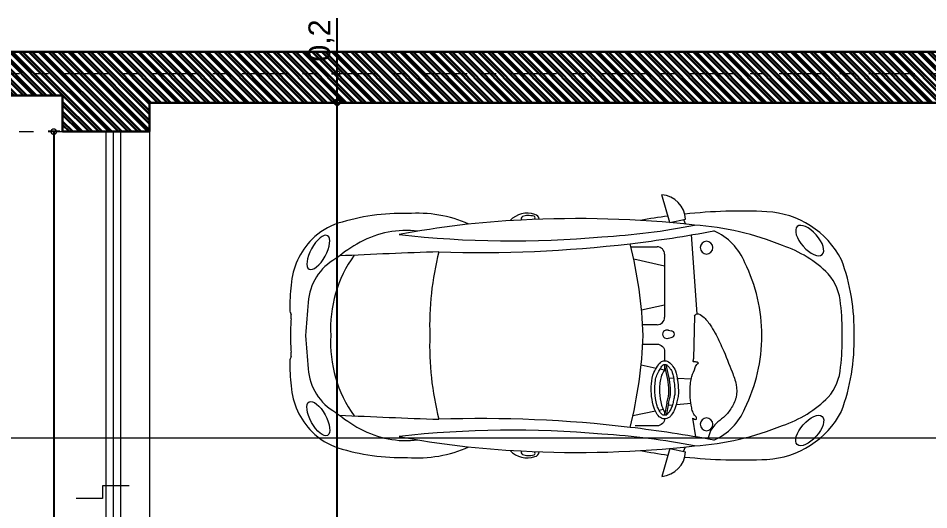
# Model space of a CAD drawing. Header units: millimetres. Extents: x 2502.5 to 2587.5, y 1451 to 1547.9.
# Drawn here: x 2514.49 to 2520.77, y 1538.11 to 1541.5 of the extents above; entities that cross this region are included whole.
import ezdxf

# ---------------------------------------------------------------- set-up
doc = ezdxf.new("R2010")
doc.units = ezdxf.units.MM
doc.linetypes.add('CENTER', pattern=[50.8, 31.75, -6.35, 6.35, -6.35])
doc.linetypes.add('JIS_02_0.7', pattern=[1.35, 0.75, -0.6])
for name, color, linetype, lineweight in [('0.09', 6, 'Continuous', 9), ('0.15', 6, 'Continuous', 15), ('02_CIVIL_EXIST', 250, 'Continuous', 30), ('09_CIVIL PROYECCIONES', 230, 'JIS_02_0.7', 5), ('10_CIVIL EJES', 230, 'CENTER', 15), ('11_CARPINTERIA Y MOBILIARIO', 141, 'Continuous', 9), ('13_COTAS', 8, 'Continuous', 9)]:
    doc.layers.add(name, color=color, linetype=linetype, lineweight=lineweight)
doc.styles.add('Swis721 BT', font='swiss.ttf')
doc.dimstyles.new('ISO-23', dxfattribs={"dimscale": 0.03, "dimtxt": 5, "dimasz": 2.5, "dimexe": 1.25, "dimexo": 0.625, "dimtad": 1, "dimtxsty": 'Swis721 BT', "dimblk": 'DOTSMALL', "dimcen": 2.5, "dimclrt": 150, "dimadec": 0, "dimazin": 0, "dimtfac": 1, "dimtmove": 0, "dimatfit": 3, "dimfxl": 0, "dimarcsym": 0})

# ---------------------------------------------------------------- blocks, each defined once
blk = doc.blocks.new('car2')
at = {"layer": '11_CARPINTERIA Y MOBILIARIO'}
for p, q in [((470.4373, 625.474), (470.9823, 625.5131)), ((470.9964, 625.4969), (471.2931, 625.4899)), ((471.4261, 625.3785), (471.4304, 625.4728)), ((471.6062, 625.3733), (471.598, 625.4739)), ((471.7002, 625.4833), (471.8302, 625.5039)), ((470.3523, 625.326), (470.3286, 625.4343)), ((470.3318, 625.4196), (470.3625, 625.434)), ((471.9307, 625.4196), (471.9, 625.434)), ((471.9102, 625.326), (471.9339, 625.4343)), ((470.3523, 625.326), (470.1596, 625.2719)), ((471.093, 625.3055), (471.0989, 625.3345)), ((471.1511, 625.3055), (471.1453, 625.3345)), ((471.4235, 625.3218), (471.425, 625.3536)), ((471.6109, 625.3157), (471.6083, 625.3478)), ((471.9102, 625.326), (472.1029, 625.2719)), ((470.5708, 625.2903), (471.0049, 625.2903)), ((470.6528, 625.2903), (470.6054, 625.0774)), ((470.9229, 625.2885), (470.9557, 625.131)), ((471.434, 625.3128), (471.3308, 625.2903)), ((471.4349, 625.3242), (471.3318, 625.3018)), ((471.3708, 625.2903), (471.3637, 625.2584)), ((471.5982, 625.3066), (471.6808, 625.2903)), ((471.5991, 625.318), (471.6818, 625.3018)), ((471.6423, 625.2814), (471.6483, 625.2529)), ((470.519, 625.0573), (470.519, 625.2386)), ((471.0567, 625.2386), (471.0567, 625.1384)), ((471.3579, 625.2325), (471.3347, 625.1284)), ((471.6535, 625.2275), (471.6862, 625.0709))]:
    blk.add_line(p, q, dxfattribs=at)
for points in [[(471.1906, 625.1392), (471.1906, 625.2386, -0.414214), (471.2424, 625.2903), (471.3055, 625.2903)], [(471.7024, 625.2903, -0.414214), (471.7541, 625.2386), (471.7541, 625.0862)]]:
    blk.add_lwpolyline(points, format="xyb", dxfattribs=at)
for points in [[(471.3308, 625.2903), (471.3708, 625.2903)], [(471.6586, 625.2903), (471.6808, 625.2903)]]:
    blk.add_lwpolyline(points, dxfattribs=at)
for centre, radius, start, end in [((471.0886, 625.2361), 1.3613, 88.20299, 110.65704), ((471.1739, 625.2361), 1.3613, 69.34296, 91.79701), ((470.8929, 625.9626), 0.6169, 117.47056, 176.89585), ((470.9352, 626.155), 0.3497, 93.57654, 131.06545), ((471.0916, 625.0944), 1.4209, 88.40228, 97.20641), ((471.1709, 625.0944), 1.4209, 82.79359, 91.59772), ((471.3273, 626.155), 0.3497, 48.93455, 86.42346), ((471.3696, 625.9626), 0.6169, 3.10415, 62.52944), ((471.2773, 625.8476), 0.8082, 135.03952, 161.51269), ((470.9852, 625.8476), 0.8082, 18.48731, 44.96048), ((472.3346, 625.3583), 1.9702, 157.76563, 175.95499), ((469.9279, 625.3583), 1.9702, 4.04501, 22.23437), ((474.0731, 625.8211), 3.8002, 177.36171, 185.92065), ((471.1306, 624.8238), 1.137, 89.96603, 116.18421), ((471.1319, 624.8238), 1.137, 63.81579, 90.03397), ((468.1894, 625.8211), 3.8002, 354.07935, 2.63829), ((470.7831, 625.4675), 0.407, 112.2685, 156.45681), ((471.4794, 625.4675), 0.407, 23.54319, 67.7315), ((461.1986, 623.9342), 9.3662, 6.85382, 10.43198), ((481.0639, 623.9342), 9.3662, 169.56802, 173.14618), ((477.6804, 624.6884), 7.3557, 173.68625, 183.01736), ((465.8417, 624.5961), 4.6164, 3.25865, 11.25718), ((476.4208, 624.5961), 4.6164, 168.74282, 176.74135), ((464.5821, 624.6884), 7.3557, 356.98264, 6.31375), ((470.3366, 625.2569), 0.1776, 92.58953, 175.16419), ((471.9259, 625.2569), 0.1776, 4.83581, 87.41047), ((471.1221, 625.3345), 0.0232, 0, 180), ((474.0731, 625.8211), 3.8002, 187.67958, 190.5813), ((470.5708, 625.2386), 0.0517, 90, 180), ((471.0049, 625.2386), 0.0517, 0, 90), ((471.1221, 625.3055), 0.029, 157.38014, 22.61986), ((468.1894, 625.8211), 3.8002, 349.4187, 352.32042), ((471.2146, 622.2697), 2.8731, 91.66286, 104.44656), ((471.0479, 622.2697), 2.8731, 75.55344, 88.33714), ((461.781, 624.0238), 8.7773, 358.10849, 6.72686), ((480.4815, 624.0238), 8.7773, 173.27314, 181.89151), ((463.4999, 624.2363), 6.9785, 353.60374, 5.11547), ((478.7625, 624.2363), 6.9785, 174.88453, 186.39626), ((470.4459, 624.3423), 0.159, 160.42196, 227.68152), ((470.3288, 624.3914), 0.0329, 88.95295, 172.65299), ((470.4405, 624.3529), 0.137, 164.07499, 182.89534), ((470.319, 624.3876), 0.0105, 20.95629, 164.07499), ((471.8166, 624.3423), 0.159, 312.31848, 19.57804), ((471.9337, 624.3914), 0.0329, 7.34701, 91.04705), ((471.9435, 624.3876), 0.0105, 15.92501, 159.04371), ((471.822, 624.3529), 0.137, 357.10466, 15.92501), ((470.372, 624.3416), 0.0684, 176.35174, 206.78191), ((471.8905, 624.3416), 0.0684, 333.21809, 3.64826), ((470.3285, 624.3199), 0.0198, 207.35527, 288.69527), ((476.2395, 624.576), 5.911, 182.66451, 190.89347), ((466.023, 624.576), 5.911, 349.10653, 357.33549), ((471.934, 624.3199), 0.0198, 251.30473, 332.64473), ((471.168, 623.5854), 0.8804, 156.16946, 184.45235), ((471.0945, 623.5854), 0.8804, 355.54765, 23.83054), ((471.0584, 625.6934), 2.0234, 255.5498, 272.06298), ((533.5935, 626.0121), 63.0812, 182.069584, 182.693924), ((471.2041, 625.6934), 2.0234, 267.93702, 284.4502), ((408.669, 626.0121), 63.0812, 357.306076, 357.930416), ((471.0703, 623.5089), 0.6638, 173.04676, 208.62149), ((471.1922, 623.5089), 0.6638, 331.37851, 6.95324), ((471.7236, 623.4731), 1.434, 178.2419, 197.66668), ((470.5389, 623.4731), 1.434, 342.33332, 1.7581), ((471.4096, 623.6941), 1.0503, 208.62149, 219.65833), ((470.8529, 623.6941), 1.0503, 320.34167, 331.37851), ((471.0857, 623.863), 0.8766, 234.56054, 272.98073), ((471.1768, 623.863), 0.8766, 267.01927, 305.43946), ((470.7744, 623.1707), 0.4378, 197.66668, 225.36537), ((470.9234, 623.1991), 0.367, 208.53774, 266.70222), ((471.3391, 623.1991), 0.367, 273.29778, 331.46226), ((471.4881, 623.1707), 0.4378, 314.63463, 342.33332), ((470.8158, 623.206), 0.492, 224.81564, 266.20911), ((472.152, 637.3297), 14.5508, 265.07324, 265.97741), ((470.1105, 637.3297), 14.5508, 274.02259, 274.92676), ((471.4467, 623.206), 0.492, 273.79089, 315.18436), ((470.956, 624.1789), 1.474, 263.27164, 269.99061), ((470.9392, 622.8004), 0.097, 279.80437, 298.96701), ((470.9933, 622.2274), 0.4883, 87.37003, 90.84025), ((471.1047, 623.5785), 0.8679, 264.11857, 271.75432), ((471.1578, 623.5785), 0.8679, 268.24568, 275.88143), ((471.2692, 622.2274), 0.4883, 89.15975, 92.62997), ((471.3233, 622.8004), 0.097, 241.03299, 260.19563), ((471.3065, 624.1789), 1.474, 270.00939, 276.72836)]:
    blk.add_arc(centre, radius, start, end, dxfattribs=at)
at = {"layer": '11_CARPINTERIA Y MOBILIARIO', "extrusion": (0, 0, -1)}
for centre, major_axis, ratio in [((470.476, 626.291), (0.0969, 0.0858), 0.463754), ((470.5582, 622.9024), (-0.1154, 0.0635), 0.405921)]:
    blk.add_ellipse(centre, major_axis=major_axis, ratio=ratio, dxfattribs=at)
at = {"layer": '11_CARPINTERIA Y MOBILIARIO'}
for centre, major_axis, ratio in [((471.7865, 626.291), (-0.0969, 0.0858), 0.463754), ((471.7043, 622.9024), (0.1154, 0.0635), 0.405921)]:
    blk.add_ellipse(centre, major_axis=major_axis, ratio=ratio, dxfattribs=at)
at = {"layer": '11_CARPINTERIA Y MOBILIARIO', "extrusion": (0, 0, -1)}
for centre in [(470.5248, 625.5793), (471.7434, 625.5793)]:
    blk.add_ellipse(centre, major_axis=(-0.0444, 0), ratio=0.983266, start_param=4.712389, end_param=10.995574, dxfattribs=at)
at = {"layer": '11_CARPINTERIA Y MOBILIARIO'}
for points, knots in [([(470.9964, 625.4969), (470.9897, 625.4995), (470.9727, 625.5206), (471.0084, 625.5661), (471.053, 625.6035), (471.129, 625.6477), (471.2366, 625.6991), (471.3564, 625.7457), (471.4672, 625.7889), (471.5599, 625.7896), (471.6372, 625.7511), (471.6962, 625.7015), (471.7327, 625.6479), (471.7712, 625.6171), (471.7968, 625.6016), (471.8448, 625.5877)], [0, 0, 0, 0, 0.527288, 1.647451, 3.487558, 5.099073, 7.968657, 12.238313, 14.475187, 16.613757, 18.744202, 20.639343, 22.223389, 23.452731, 24.286529, 24.286529, 24.286529, 24.286529]), ([(471.7002, 625.4833), (471.7027, 625.4873), (471.7081, 625.4938), (471.7117, 625.5103), (471.7021, 625.5114), (471.6957, 625.5102), (471.6883, 625.5041), (471.6799, 625.4938), (471.6588, 625.4846), (471.6187, 625.4731), (471.5483, 625.4656), (471.4757, 625.4658), (471.4056, 625.4777), (471.3639, 625.5), (471.3297, 625.5083), (471.3225, 625.5254), (471.3169, 625.5197), (471.3137, 625.5132), (471.3146, 625.5043), (471.3121, 625.497), (471.3149, 625.4844), (471.2996, 625.4897), (471.2931, 625.4899)], [0, 0, 0, 0, 0.0138597, 0.0278304, 0.0329137, 0.0379971, 0.0465756, 0.0592704, 0.0762214, 0.1105991, 0.1789801, 0.2766959, 0.3173629, 0.3800771, 0.4110544, 0.4160421, 0.4210284, 0.4277212, 0.4387433, 0.4448131, 0.4508005, 0.4694463, 0.4694463, 0.4694463, 0.4694463]), ([(471.4325, 625.3789), (471.4462, 625.3813), (471.3711, 625.3692), (471.3502, 625.3518), (471.3132, 625.3251), (471.3034, 625.2948), (471.3094, 625.2621), (471.3461, 625.2404), (471.3935, 625.2089), (471.4611, 625.1974), (471.5366, 625.1979), (471.6055, 625.2076), (471.6622, 625.2292), (471.697, 625.2557), (471.7084, 625.2846), (471.7037, 625.3058), (471.6969, 625.325), (471.6751, 625.3398), (471.6382, 625.3656), (471.5557, 625.3812), (471.5231, 625.3907), (471.4193, 625.3765), (471.4325, 625.3789)], [0, 0, 0, 0, 0.03969, 0.089634, 0.13125, 0.1542862, 0.1797268, 0.2207266, 0.2680991, 0.3447665, 0.4095645, 0.4843001, 0.541515, 0.5817687, 0.6060665, 0.6262474, 0.6436722, 0.6634686, 0.6988791, 0.7758465, 0.8696394, 0.907731, 0.907731, 0.907731, 0.907731]), ([(471.4303, 625.3533), (471.4264, 625.3526), (471.4216, 625.3517), (471.411, 625.3496), (471.4051, 625.3483), (471.3894, 625.3445), (471.3827, 625.3422), (471.3733, 625.338), (471.3704, 625.3361), (471.3645, 625.3318), (471.3626, 625.3303), (471.3545, 625.3242), (471.3484, 625.3197), (471.3406, 625.3126), (471.3381, 625.31), (471.3347, 625.3055), (471.3336, 625.3037), (471.3319, 625.2996), (471.3313, 625.2975), (471.3305, 625.2917), (471.3308, 625.2877), (471.3321, 625.2834), (471.3326, 625.2823), (471.3339, 625.2798), (471.3355, 625.2778), (471.3407, 625.2732), (471.3443, 625.2706), (471.3531, 625.2649), (471.3583, 625.2618), (471.368, 625.2557), (471.3726, 625.2528), (471.3832, 625.2464), (471.389, 625.2431), (471.4006, 625.2377), (471.4067, 625.2354), (471.4196, 625.2314), (471.4264, 625.2297), (471.4473, 625.2257), (471.4623, 625.2242), (471.4919, 625.2227), (471.5067, 625.2228), (471.5513, 625.225), (471.5811, 625.229), (471.6196, 625.2402), (471.6301, 625.244), (471.6457, 625.2514), (471.6512, 625.2544), (471.6614, 625.2607), (471.6659, 625.264), (471.6727, 625.2705), (471.6752, 625.2736), (471.6791, 625.28), (471.6803, 625.2833), (471.681, 625.2872), (471.681, 625.2882), (471.6807, 625.2915), (471.6803, 625.2936), (471.6791, 625.2986), (471.6782, 625.3015), (471.6767, 625.3058), (471.676, 625.3072), (471.6753, 625.3085), (471.6752, 625.3086), (471.6744, 625.3095), (471.6738, 625.3101), (471.6713, 625.3121), (471.669, 625.3138), (471.6638, 625.3174), (471.6613, 625.3191), (471.6566, 625.3223), (471.6543, 625.3238), (471.6476, 625.3282), (471.6433, 625.3308), (471.6348, 625.3352), (471.6303, 625.3372), (471.6206, 625.3409), (471.6154, 625.3426), (471.5994, 625.3473), (471.5883, 625.3498), (471.5715, 625.3533), (471.5654, 625.3546), (471.5546, 625.357), (471.5499, 625.358), (471.5365, 625.3603), (471.528, 625.3612), (471.5092, 625.3609), (471.5033, 625.3607), (471.4909, 625.3598), (471.4848, 625.3593), (471.4645, 625.3573), (471.4473, 625.3551), (471.436, 625.3538), (471.4344, 625.3536), (471.4324, 625.3535), (471.4319, 625.3534), (471.4308, 625.3534), (471.4306, 625.3534), (471.4303, 625.3533)], [0.497033, 0.497033, 0.497033, 0.497033, 0.723444, 0.723444, 0.974636, 0.974636, 1.50964, 1.50964, 2.044645, 2.044645, 2.271061, 2.271061, 2.862376, 2.862376, 3.217654, 3.217654, 3.537253, 3.537253, 3.856852, 3.856852, 4.368613, 4.368613, 4.584627, 4.584627, 4.99269, 4.99269, 5.400753, 5.400753, 5.808816, 5.808816, 6.216879, 6.216879, 6.778716, 6.778716, 7.350371, 7.350371, 7.922025, 7.922025, 9.065335, 9.065335, 10.208644, 10.208644, 12.495263, 12.495263, 13.409896, 13.409896, 13.929088, 13.929088, 14.44828, 14.44828, 14.909885, 14.909885, 15.371489, 15.371489, 15.62524, 15.62524, 15.87899, 15.87899, 16.120875, 16.120875, 16.36276, 16.36276, 16.51635, 16.51635, 16.669941, 16.669941, 16.921521, 16.921521, 17.136676, 17.136676, 17.351831, 17.351831, 17.782142, 17.782142, 18.204974, 18.204974, 18.627807, 18.627807, 19.473473, 19.473473, 19.978923, 19.978923, 20.484372, 20.484372, 21.475119, 21.475119, 21.859144, 21.859144, 22.162884, 22.162884, 22.770362, 22.770362, 22.900493, 22.900493, 22.951221, 22.951221, 22.964298, 22.964298, 22.964298, 22.964298]), ([(471.5991, 625.318), (471.5923, 625.3197), (471.5854, 625.3212), (471.5725, 625.324), (471.5663, 625.3253), (471.5555, 625.3276), (471.5508, 625.3286), (471.5374, 625.3309), (471.5289, 625.3318), (471.5102, 625.3315), (471.5042, 625.3313), (471.4918, 625.3304), (471.4858, 625.3299), (471.4655, 625.3279), (471.4483, 625.3257), (471.4374, 625.3245), (471.4361, 625.3243), (471.4349, 625.3242)], [18.939067, 18.939067, 18.939067, 18.939067, 19.473473, 19.473473, 19.978923, 19.978923, 20.484372, 20.484372, 21.475119, 21.475119, 21.859144, 21.859144, 22.162884, 22.162884, 22.770362, 22.770362, 22.871566, 22.871566, 22.871566, 22.871566]), ([(471.3575, 625.2961), (471.36, 625.2946), (471.3626, 625.2929), (471.37, 625.2883), (471.3746, 625.2854), (471.3852, 625.279), (471.3911, 625.2758), (471.4027, 625.2703), (471.4087, 625.268), (471.4216, 625.264), (471.4284, 625.2624), (471.4494, 625.2583), (471.4643, 625.2568), (471.494, 625.2554), (471.5087, 625.2554), (471.5534, 625.2576), (471.5832, 625.2616), (471.6216, 625.2728), (471.6322, 625.2766), (471.6477, 625.284), (471.6533, 625.287), (471.6602, 625.2913), (471.662, 625.2925), (471.6636, 625.2937)], [5.596292, 5.596292, 5.596292, 5.596292, 5.808816, 5.808816, 6.216879, 6.216879, 6.778716, 6.778716, 7.350371, 7.350371, 7.922025, 7.922025, 9.065335, 9.065335, 10.208644, 10.208644, 12.495263, 12.495263, 13.409896, 13.409896, 13.929088, 13.929088, 14.118229, 14.118229, 14.118229, 14.118229]), ([(471.5982, 625.3066), (471.5913, 625.3083), (471.5844, 625.3098), (471.5715, 625.3125), (471.5654, 625.3138), (471.5546, 625.3162), (471.5499, 625.3172), (471.5365, 625.3195), (471.528, 625.3204), (471.5092, 625.3201), (471.5033, 625.3199), (471.4909, 625.319), (471.4848, 625.3185), (471.4645, 625.3165), (471.4473, 625.3143), (471.4365, 625.3131), (471.4351, 625.3129), (471.434, 625.3128)], [18.939067, 18.939067, 18.939067, 18.939067, 19.473473, 19.473473, 19.978923, 19.978923, 20.484372, 20.484372, 21.475119, 21.475119, 21.859144, 21.859144, 22.162884, 22.162884, 22.770362, 22.770362, 22.871566, 22.871566, 22.871566, 22.871566])]:
    blk.add_open_spline(points, degree=3, knots=knots, dxfattribs=at)
blk = doc.blocks.new('cambiopiso')
at = {"layer": '0.09'}
for p, q in [((533.753, 611.1709), (533.753, 610.988)), ((533.753, 610.988), (533.8418, 610.988)), ((533.8418, 610.988), (533.8418, 610.8051))]:
    blk.add_line(p, q, dxfattribs=at)
blk = doc.blocks.new('_DotSmall')
at = {"color": 0, "linetype": 'ByBlock', "const_width": 0.5}
blk.add_lwpolyline([(-0.0625, 0, 1), (0.0625, 0, 1)], format="xyb", close=True, dxfattribs=at)
blk = doc.blocks.new('*D99')
at = {"layer": '13_COTAS', "color": 0, "lineweight": -2}
for p, q in [((2514.7811, 1540.7166), (2514.7008, 1540.7166)), ((2514.7383, 1540.7166), (2514.7383, 1535.1166)), ((2515.0811, 1535.1166), (2514.7008, 1535.1166))]:
    blk.add_line(p, q, dxfattribs=at)
at = {"layer": 'Defpoints', "color": 0}
for p in [(2514.7998, 1540.7166), (2514.7383, 1535.1166), (2515.0998, 1535.1166)]:
    blk.add_point(p, dxfattribs=at)
at = {"layer": '13_COTAS', "color": 0, "lineweight": -2, "xscale": 0.075, "yscale": 0.075, "zscale": 0.075}
for p, rotation in [((2514.7383, 1540.7166), 90), ((2514.7383, 1535.1166), 270)]:
    blk.add_blockref('_DotSmall', p, dxfattribs=dict(at, rotation=rotation))
at = {"layer": '13_COTAS', "color": 150, "insert": (2514.6291, 1537.9166), "char_height": 0.15, "attachment_point": 5, "rotation": 90, "style": 'Swis721 BT'}
blk.add_mtext('5,6', dxfattribs=at)
blk = doc.blocks.new('*D108')
at = {"layer": '13_COTAS', "color": 0, "lineweight": -2}
for p, q in [((2516.6791, 1540.9166), (2516.6557, 1540.9166)), ((2516.6932, 1534.9213), (2516.6932, 1540.9166)), ((2516.6791, 1534.9213), (2516.6557, 1534.9213))]:
    blk.add_line(p, q, dxfattribs=at)
at = {"layer": 'Defpoints', "color": 0}
for p in [(2516.6932, 1540.9166), (2516.6979, 1540.9166), (2516.6979, 1534.9213)]:
    blk.add_point(p, dxfattribs=at)
at = {"layer": '13_COTAS', "color": 0, "lineweight": -2, "xscale": 0.075, "yscale": 0.075, "zscale": 0.075}
for p, rotation in [((2516.6932, 1540.9166), 90), ((2516.6932, 1534.9213), 270)]:
    blk.add_blockref('_DotSmall', p, dxfattribs=dict(at, rotation=rotation))
at = {"layer": '13_COTAS', "color": 150, "insert": (2516.5974, 1537.919), "char_height": 0.15, "attachment_point": 5, "rotation": 90, "style": 'Swis721 BT'}
blk.add_mtext('6', dxfattribs=at)
blk = doc.blocks.new('*D49')
at = {"layer": '13_COTAS', "color": 0, "lineweight": -2}
for p, q in [((2516.6932, 1541.1166), (2516.6932, 1541.4993)), ((2516.6745, 1541.1166), (2516.6557, 1541.1166)), ((2516.6932, 1540.9213), (2516.6932, 1541.1166)), ((2516.6745, 1540.9213), (2516.6557, 1540.9213))]:
    blk.add_line(p, q, dxfattribs=at)
at = {"layer": 'Defpoints', "color": 0}
for p in [(2516.6932, 1541.1166), (2516.6932, 1541.1166), (2516.6932, 1540.9213)]:
    blk.add_point(p, dxfattribs=at)
at = {"layer": '13_COTAS', "color": 0, "lineweight": -2, "xscale": 0.075, "yscale": 0.075, "zscale": 0.075}
for p, rotation in [((2516.6932, 1541.1166), 90), ((2516.6932, 1540.9213), 270)]:
    blk.add_blockref('_DotSmall', p, dxfattribs=dict(at, rotation=rotation))
at = {"layer": '13_COTAS', "color": 150, "insert": (2516.584, 1541.3454), "char_height": 0.15, "attachment_point": 5, "rotation": 90, "style": 'Swis721 BT'}
blk.add_mtext('0,2', dxfattribs=at)
blk = doc.blocks.new('silueta')
at = {"layer": '0.09', "color": 3}
for points in [[(2455.9998, 1541.2666), (2484.7998, 1541.2666), (2484.7998, 1540.7166), (2484.9498, 1540.7166), (2484.9498, 1536.4166), (2477.8998, 1536.4166), (2477.6998, 1536.4166), (2477.6998, 1530.5166), (2477.8998, 1530.5166), (2477.8998, 1530.1166), (2477.6998, 1530.1166), (2477.6998, 1529.9666), (2455.9998, 1529.9666)], [(2456.2998, 1530.2666), (2464.7998, 1530.2666), (2464.7998, 1530.5166), (2467.0998, 1530.5166), (2467.1, 1532.922), (2465.0998, 1532.9166), (2465.0998, 1540.7166), (2464.7998, 1540.7166), (2464.7998, 1540.9666), (2456.2998, 1540.9666)], [(2484.4998, 1540.9166), (2465.3998, 1540.9166), (2465.3998, 1534.9166), (2473.1998, 1534.9166), (2473.1998, 1537.6666), (2472.3998, 1537.6666), (2472.3998, 1539.8666), (2476.5998, 1539.8666), (2476.5998, 1540.0166), (2471.3998, 1540.0166), (2471.3998, 1539.8666), (2472.1998, 1539.8666), (2472.1998, 1537.6666), (2471.3998, 1537.6666), (2471.3998, 1535.7166), (2472.2998, 1535.7166), (2472.2998, 1535.8166), (2471.5498, 1535.8168), (2471.5498, 1537.5666), (2472.9998, 1537.5666), (2472.9998, 1534.7166), (2465.3998, 1534.7166), (2465.3998, 1533.1166)]]:
    blk.add_lwpolyline(points, dxfattribs=at)

msp = doc.modelspace()

# ---------------------------------------------------------------- hatches: boundary and pattern name
at = {"layer": '02_CIVIL_EXIST'}
h = msp.add_hatch(dxfattribs=at)
h.set_pattern_fill('ANSI32', color=256, scale=0.005, angle=-90)
h.set_pattern_definition([(315, (2098.05912, 1006.04728), (0.0336759605, 0.0336759605), []), (315, (2098.05912, 1006.02483), (0.0336759605, 0.0336759605), [])])
edge = h.paths.add_edge_path()
edge.add_line((2522.2998, 1535.7906), (2522.2998, 1535.7906))
edge.add_line((2522.2998, 1535.7906), (2522.2997, 1535.8166))
edge.add_line((2522.2997, 1535.8166), (2521.5498, 1535.8166))
edge.add_line((2521.5498, 1535.8166), (2521.3998, 1535.8166))
edge.add_line((2521.3998, 1535.8166), (2521.3998, 1535.7166))
edge.add_line((2521.3998, 1535.7166), (2521.4998, 1535.7166))
edge.add_line((2521.4998, 1535.7166), (2522.2035, 1535.7166))
edge.add_line((2522.2035, 1535.7166), (2522.2035, 1535.7235))
edge.add_line((2522.2035, 1535.7235), (2522.1284, 1535.7235))
edge.add_line((2522.1284, 1535.7235), (2522.1284, 1535.7343))
edge.add_line((2522.1284, 1535.7343), (2522.2089, 1535.7343))
edge.add_arc((2522.2089, 1535.7289), 0.00537, 0, 90, ccw=False)
edge.add_line((2522.2142, 1535.7289), (2522.2142, 1535.7166))
edge.add_line((2522.2142, 1535.7166), (2522.2998, 1535.7166))
edge.add_line((2522.2998, 1535.7166), (2522.2998, 1535.7906))
h.paths.add_polyline_path([(2534.9498, 1540.1166), (2534.9498, 1540.7166), (2534.7998, 1540.7166), (2534.7998, 1541.1166), (2505.9998, 1541.1166), (2505.9998, 1540.7166), (2506.2998, 1540.7166), (2506.2998, 1540.9666), (2514.7998, 1540.9666), (2514.7998, 1540.7166), (2515.3998, 1540.7166), (2515.3998, 1540.9166), (2530.9998, 1540.9166), (2530.9998, 1540.1166), (2531.1498, 1540.1166), (2531.1498, 1540.9166), (2532.3998, 1540.9166), (2532.3998, 1540.1166), (2532.5498, 1540.1166), (2532.5498, 1540.9166), (2534.4998, 1540.9166), (2534.4998, 1540.1166), (2534.6498, 1540.1166), (2534.6998, 1540.1166)])
edge = h.paths.add_edge_path(flags=16)
edge.add_line((2523.0129, 1536.4758), (2523.0129, 1536.4132))
edge.add_line((2523.0129, 1536.4132), (2523.0046, 1536.4132))
edge.add_line((2523.0046, 1536.4132), (2523.0045, 1536.4758))
edge.add_arc((2523.0087, 1536.4758), 0.00417, 0.05305, 180.05305, ccw=False)
edge = h.paths.add_edge_path(flags=16)
edge.add_arc((2522.2089, 1535.7289), 0.00537, -90, 90, ccw=False)
edge.add_line((2522.2089, 1535.7235), (2522.1284, 1535.7235))
edge.add_line((2522.1284, 1535.7235), (2522.1284, 1535.7343))
edge.add_line((2522.1284, 1535.7343), (2522.2089, 1535.7343))
h.paths.add_polyline_path([(2527.8998, 1530.1166), (2527.8998, 1530.5166), (2527.6998, 1530.5166), (2527.6998, 1531.3166), (2527.3998, 1531.3166), (2527.3998, 1530.3166), (2526.2748, 1530.3166), (2526.2748, 1530.6666), (2526.1248, 1530.6666), (2526.1248, 1530.3166), (2524.5248, 1530.3166), (2524.5248, 1530.6666), (2524.3748, 1530.6666), (2524.3748, 1530.3166), (2517.3998, 1530.3166), (2517.3998, 1530.5166), (2517.0998, 1530.5166), (2514.7998, 1530.5166), (2514.7998, 1530.2666), (2506.2998, 1530.2666), (2506.2998, 1530.5166), (2505.9998, 1530.5166), (2505.9998, 1530.1166), (2508.0498, 1530.1166)])
h.paths.add_polyline_path([(2524.6498, 1539.8666), (2524.6498, 1540.0166), (2523.9998, 1540.0166), (2523.9998, 1539.8666)])
h.paths.add_polyline_path([(2526.5998, 1539.8666), (2526.5998, 1540.0166), (2525.9501, 1540.0166), (2525.9501, 1539.8666)])
h.paths.add_polyline_path([(2515.6998, 1532.9166), (2515.6998, 1532.962), (2515.6996, 1533.002), (2515.6998, 1533.002), (2515.6998, 1533.1166), (2515.3998, 1533.1166), (2515.3998, 1533.5166), (2515.0998, 1533.5166), (2515.0998, 1532.9166), (2515.2498, 1532.9166)])
h.paths.add_polyline_path([(2517.3998, 1532.9166), (2517.3998, 1533.1166), (2517.0998, 1533.1166), (2517.0998, 1532.962), (2517.1, 1532.9166)])
h.paths.add_polyline_path([(2527.6998, 1529.9666), (2527.6998, 1530.1166), (2506.0498, 1530.1166), (2506.0498, 1530.0666), (2505.9998, 1530.0666), (2505.9998, 1529.9666), (2514.2998, 1529.9666)])
h.paths.add_polyline_path([(2534.7998, 1541.1166), (2534.7998, 1541.2666), (2514.2998, 1541.2666), (2505.9998, 1541.2666), (2505.9998, 1541.1666), (2506.0498, 1541.1666), (2506.0498, 1541.1166)])
edge = h.paths.add_edge_path(flags=17)
edge.add_line((2521.525, 1535.9057), (2521.533, 1535.9057))
edge.add_line((2521.533, 1535.9057), (2521.5328, 1536.4466))
edge.add_line((2521.5328, 1536.4466), (2521.5438, 1536.4466))
edge.add_line((2521.5438, 1536.4466), (2521.544, 1535.9048))
edge.add_line((2521.544, 1535.9048), (2521.5441, 1535.8645))
edge.add_arc((2521.5392, 1535.8645), 0.00488, -89.98476, 0.01524, ccw=False)
edge.add_line((2521.5392, 1535.8596), (2521.5189, 1535.8596))
edge.add_arc((2521.5189, 1535.8645), 0.00488, 180.03178, 270.01524, ccw=False)
edge.add_line((2521.5141, 1535.8645), (2521.514, 1535.9047))
edge.add_line((2521.514, 1535.9047), (2521.5138, 1536.4466))
edge.add_line((2521.5138, 1536.4466), (2521.5248, 1536.4466))
edge.add_line((2521.5248, 1536.4466), (2521.525, 1535.9057))
h.paths.add_polyline_path([(2521.533, 1535.9057), (2521.525, 1535.9057), (2521.5248, 1536.4466), (2521.5328, 1536.4466)], flags=16)
edge = h.paths.add_edge_path(flags=16)
edge.add_line((2521.5248, 1536.4466), (2521.5138, 1536.4466))
edge.add_line((2521.5138, 1536.4466), (2521.5135, 1536.9885))
edge.add_line((2521.5135, 1536.9885), (2521.5135, 1537.0287))
edge.add_arc((2521.5184, 1537.0287), 0.00488, 90.02829, 180.0327, ccw=False)
edge.add_line((2521.5184, 1537.0336), (2521.5386, 1537.0336))
edge.add_arc((2521.5386, 1537.0287), 0.00488, 0.03269, 90.01524, ccw=False)
edge.add_line((2521.5435, 1537.0287), (2521.5435, 1536.9885))
edge.add_line((2521.5435, 1536.9885), (2521.5438, 1536.4466))
edge.add_line((2521.5438, 1536.4466), (2521.5328, 1536.4466))
edge.add_line((2521.5328, 1536.4466), (2521.5325, 1536.9876))
edge.add_line((2521.5325, 1536.9876), (2521.5245, 1536.9876))
edge.add_line((2521.5245, 1536.9876), (2521.5248, 1536.4466))
h.paths.add_polyline_path([(2521.5328, 1536.4466), (2521.5248, 1536.4466), (2521.5245, 1536.9876), (2521.5325, 1536.9876)], flags=16)
edge = h.paths.add_edge_path(flags=17)
edge.add_line((2521.544, 1535.9048), (2521.5435, 1536.9885))
edge.add_line((2521.5435, 1536.9885), (2521.5435, 1537.0287))
edge.add_arc((2521.5386, 1537.0287), 0.00488, 0.03269, 90.01524)
edge.add_line((2521.5386, 1537.0336), (2521.5184, 1537.0336))
edge.add_arc((2521.5184, 1537.0287), 0.00488, 90.0283, 180.0327)
edge.add_line((2521.5135, 1537.0287), (2521.5135, 1536.9885))
edge.add_line((2521.5135, 1536.9885), (2521.514, 1535.9047))
edge.add_line((2521.514, 1535.9047), (2521.5141, 1535.8645))
edge.add_arc((2521.5189, 1535.8645), 0.00488, 180.03178, 270.01524)
edge.add_line((2521.5189, 1535.8596), (2521.5392, 1535.8596))
edge.add_arc((2521.5392, 1535.8645), 0.00488, 270.01524, 360.01524)
edge.add_line((2521.5441, 1535.8645), (2521.544, 1535.9048))
h.paths.add_polyline_path([(2521.3998, 1537.1666), (2521.5498, 1537.1666), (2521.5498, 1537.5666), (2522.9998, 1537.5666), (2522.9998, 1534.7166), (2523.1998, 1534.7166), (2523.1998, 1537.6666), (2522.3998, 1537.6666), (2522.3998, 1539.8666), (2523.1998, 1539.8666), (2523.1998, 1540.0166), (2521.3998, 1540.0166), (2521.3998, 1539.8666), (2522.1998, 1539.8666), (2522.1998, 1537.6666), (2521.3998, 1537.6666)])
h.paths.add_polyline_path([(2520.8998, 1534.7166), (2520.8998, 1534.8166), (2521.9498, 1534.8166), (2521.9498, 1534.9166), (2521.3998, 1534.9166), (2515.3998, 1534.9166), (2515.3998, 1535.1166), (2515.0998, 1535.1166), (2515.0998, 1534.5166), (2515.3998, 1534.5166), (2515.3998, 1534.7166)])

# ---------------------------------------------------------------- linework, layer by layer
at = {"layer": '0.15'}
msp.add_line((2536.1318, 1538.6023), (2505.2075, 1538.6023), dxfattribs=at)
at = {"layer": '02_CIVIL_EXIST'}
for p, q in [((2534.7998, 1541.2666), (2514.2998, 1541.2666)), ((2514.7998, 1540.9666), (2506.2998, 1540.9666)), ((2514.7998, 1540.7166), (2514.7998, 1540.9666)), ((2530.9998, 1540.9166), (2515.3998, 1540.9166)), ((2515.3998, 1540.9166), (2515.3998, 1540.7166)), ((2514.7998, 1540.7166), (2515.3998, 1540.7166))]:
    msp.add_line(p, q, dxfattribs=at)
at = {"layer": '09_CIVIL PROYECCIONES', "ltscale": 0.1}
msp.add_line((2514.2998, 1540.7166), (2514.7998, 1540.7166), dxfattribs=at)
at = {"layer": '10_CIVIL EJES', "ltscale": 0.01}
msp.add_line((2536.7312, 1541.1166), (2504.9687, 1541.1166), dxfattribs=at)
at = {"layer": '11_CARPINTERIA Y MOBILIARIO'}
msp.add_lwpolyline([(2515.1998, 1540.7166), (2515.1998, 1535.1166), (2515.1498, 1535.1166), (2515.1498, 1540.7166)], close=True, dxfattribs=at)

# ---------------------------------------------------------------- block references
at = {"rotation": 270}
msp.add_blockref('cambiopiso', (1904.0874, 2072.0274), dxfattribs=at)
at = {"layer": '11_CARPINTERIA Y MOBILIARIO', "rotation": 270}
msp.add_blockref('car2', (1893.6608, 2010.4415), dxfattribs=at)
at = {"layer": 'Defpoints'}
msp.add_blockref('silueta', (50, 0), dxfattribs=at)

# ---------------------------------------------------------------- dimensions: what is measured, and where the dimension line sits
at = {"layer": '13_COTAS'}
for base, p1, p2, picture, middle in [((2516.6932, 1541.1166), (2516.6932, 1540.9213), (2516.6932, 1541.1166), '*D49', (2516.584, 1541.3454)), ((2516.6932, 1540.9166), (2516.6979, 1534.9213), (2516.6979, 1540.9166), '*D108', (2516.5974, 1537.919)), ((2514.7383, 1535.1166), (2514.7998, 1540.7166), (2515.0998, 1535.1166), '*D99', (2514.6291, 1537.9166))]:
    dim = msp.add_linear_dim(base=base, p1=p1, p2=p2, angle=270, dimstyle='ISO-23', override={"dimfxl": 100, "dimarcsym": 2}, dxfattribs=at)
    dim.commit()
    dim.dimension.update_dxf_attribs({"geometry": picture, "text_midpoint": middle})

doc.saveas('drawing.dxf')
